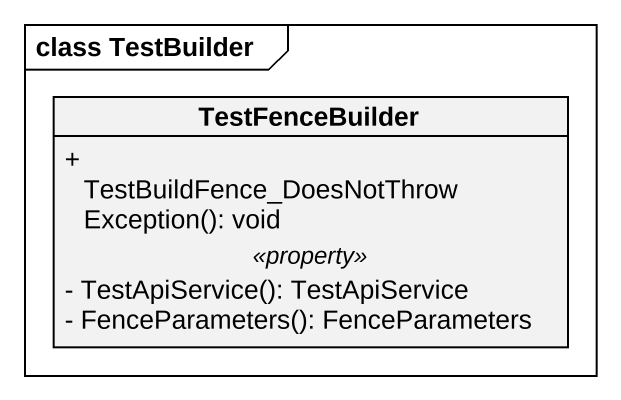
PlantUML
@startuml
mainframe class TestBuilder
hide circle
hide empty members
skinparam classAttributeIconSize 0
class TestFenceBuilder {
  + TestBuildFence_DoesNotThrowException(): void
  .. <<property>> ..
  - TestApiService(): TestApiService
  - FenceParameters(): FenceParameters
}
@enduml
